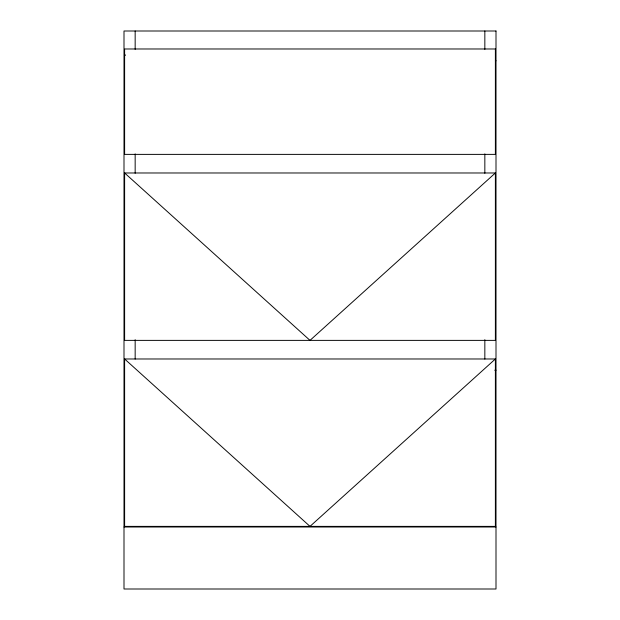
<?xml version="1.0" encoding="UTF-8"?>
<svg xmlns="http://www.w3.org/2000/svg" width="620" height="620" viewBox="0 0 620 620"><rect width="100%" height="100%" fill="white"/><g stroke="black" fill="none" stroke-linecap="round" stroke-linejoin="round"><path stroke-width="0.93" d="M495.38 172.98L310 340.38L124.62 172.98L124.62 340.38L495.38 340.38L495.38 172.98L124.62 172.98M495.38 358.98L310 526.38L124.62 358.98L124.62 526.38L495.38 526.38L495.38 358.98L124.62 358.98M495.38 60.806L496 60.806M494.76 370.187L496 370.187M124 527L496 527M484.84 31L484.84 49.391M484.84 153.907L484.84 173.259M484.84 339.714L484.84 359.065M135.16 31L135.16 49.391M135.16 153.907L135.16 173.259M135.16 339.714L135.16 359.065M125.24 54.831L125.24 55.474M496 31L124 31L124 589L496 589L496 31M495.38 48.98L124.62 48.98L124.62 154.38L495.38 154.38L495.38 48.98"/></g></svg>
